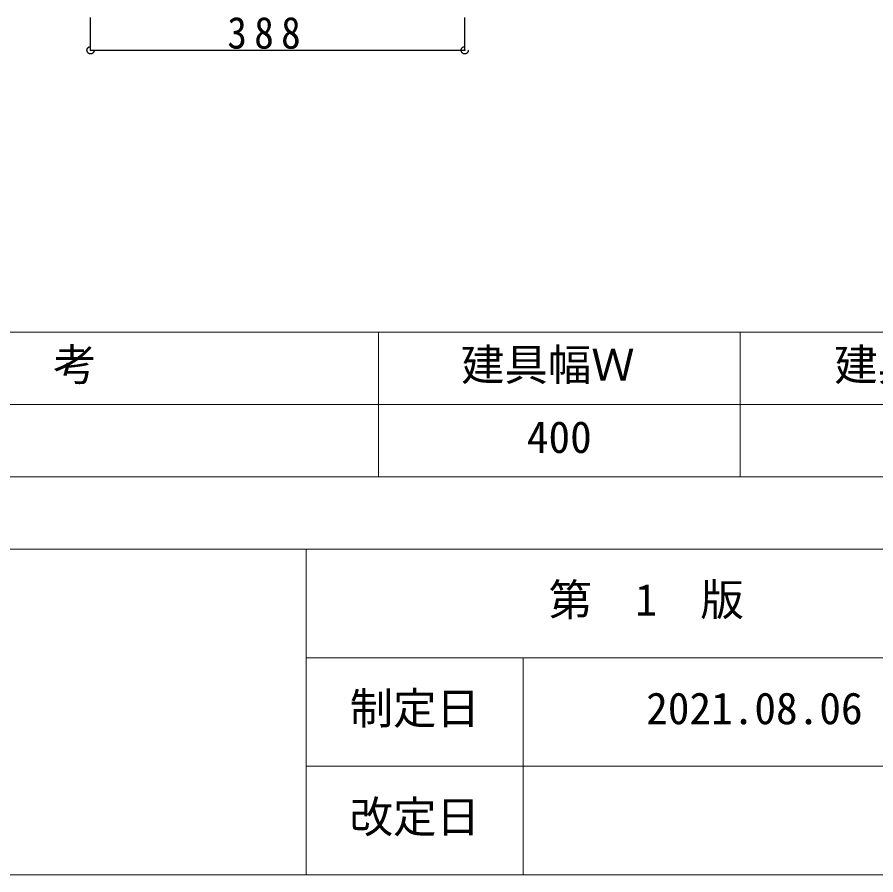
# Model space of a CAD drawing. Units: millimetres on the paper, enlarged 5 times, with parts at other scales. Extents: x -1044 to 931, y -502 to 889.
# Drawn here: x -743.9 to -447.1, y -502.1 to -205.7 of the extents above; entities that cross this region are included whole.
import ezdxf
from ezdxf.enums import TextEntityAlignment as Align

# ---------------------------------------------------------------- set-up
doc = ezdxf.new("R2010")
doc.units = ezdxf.units.MM
doc.header["$LTSCALE"] = 5
doc.header["$PDMODE"] = 32
doc.header["$PDSIZE"] = 2.5
doc.linetypes.add('DASHED1', pattern=[1.8, 1.2, -0.6])
doc.layers.add('0-0_0', color=7, linetype='Continuous', lineweight=18)
doc.layers.add('1-0_H-SYM', color=7, linetype='DASHED1')
doc.styles.add('ＭＳ ゴシック', font='')
doc.styles.get('ＭＳ ゴシック').set_extended_font_data('MS Gothic')

msp = doc.modelspace()

# ---------------------------------------------------------------- linework, layer by layer
at = {"layer": '0-0_0'}
for p, q in [((-1018.956, -314.603), (131.044, -314.603)), ((-618.956, -314.603), (-618.956, -364.603)), ((-493.956, -314.603), (-493.956, -364.603)), ((-1018.956, -339.603), (131.044, -339.603)), ((-1018.956, -364.603), (131.044, -364.603)), ((-1043.956, -389.603), (931.044, -389.603)), ((-643.956, -389.603), (-643.956, -502.103)), ((931.044, -427.103), (-643.956, -427.103)), ((-568.956, -427.103), (-568.956, -502.103)), ((-23.956, -464.603), (-643.956, -464.603)), ((931.044, -502.103), (-1043.956, -502.103))]:
    msp.add_line(p, q, dxfattribs=at)
at = {"layer": '1-0_H-SYM', "color": 4, "linetype": 'Continuous'}
for p, q in [((-718.512, -217.135), (-718.512, -205.848)), ((-589.178, -217.135), (-589.178, -205.848)), ((-718.512, -217.135), (-589.178, -217.135))]:
    msp.add_line(p, q, dxfattribs=at)
at = {"layer": '1-0_H-SYM', "color": 4}
for p in [(-718.512, -217.135), (-589.178, -217.135)]:
    msp.add_point(p, dxfattribs=at)

# ---------------------------------------------------------------- texts
at = {"layer": '0-0_0', "style": 'ＭＳ ゴシック'}
for s, p in [('備\u3000\u3000\u3000\u3000\u3000考', (-821.456, -334.604)), ('建具幅Ｗ', (-590.452, -334.603)), ('建具高Ｈ', (-461.456, -334.604)), ('400', (-567.706, -359.603)), ('第\u30001\u3000版', (-560.206, -415.853)), ('制定日', (-628.956, -453.353)), ('2021.08.06', (-526.456, -453.353)), ('改定日', (-628.956, -490.853))]:
    msp.add_text(s, height=11, dxfattribs=at).set_placement(p, align=Align.BOTTOM_LEFT)
at = {"layer": '1-0_H-SYM', "insert": (-671.22, -216.753), "char_height": 11, "attachment_point": 7, "style": 'ＭＳ ゴシック'}
msp.add_mtext('\\T1.38;\\W0.9;388', dxfattribs=at)

doc.saveas('drawing.dxf')
